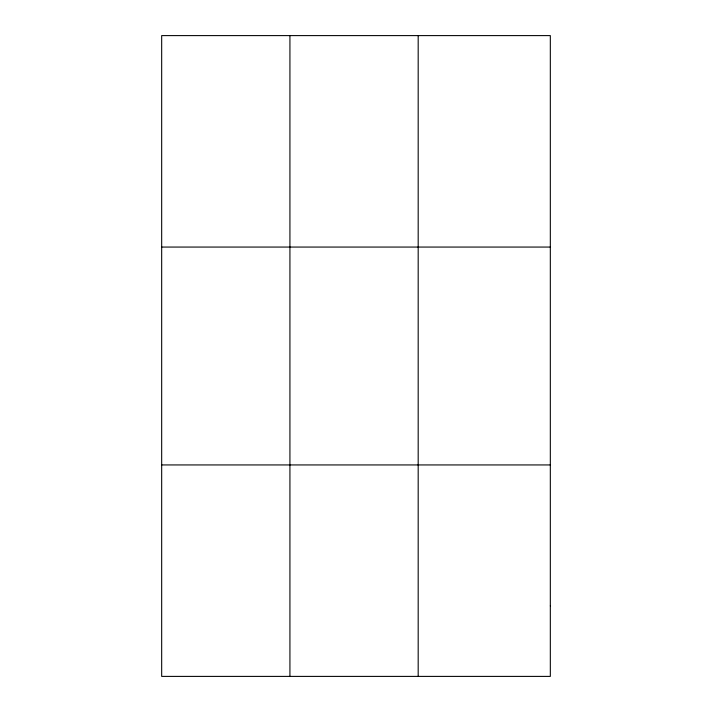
<?xml version="1.0" encoding="UTF-8"?>
<svg xmlns="http://www.w3.org/2000/svg" width="712" height="712" viewBox="0 0 712 712"><rect width="100%" height="100%" fill="white"/><g stroke="black" fill="none" stroke-linecap="round" stroke-linejoin="round"><path stroke-width="1.07" d="M289.926 676.4L289.926 35.6M418.184 676.4L418.184 35.6M161.677 247.064L550.323 247.064M161.677 464.936L550.323 464.936M550.323 605.912L550.323 676.4L161.677 676.4L161.677 35.6L550.323 35.6L550.323 605.912"/></g></svg>
